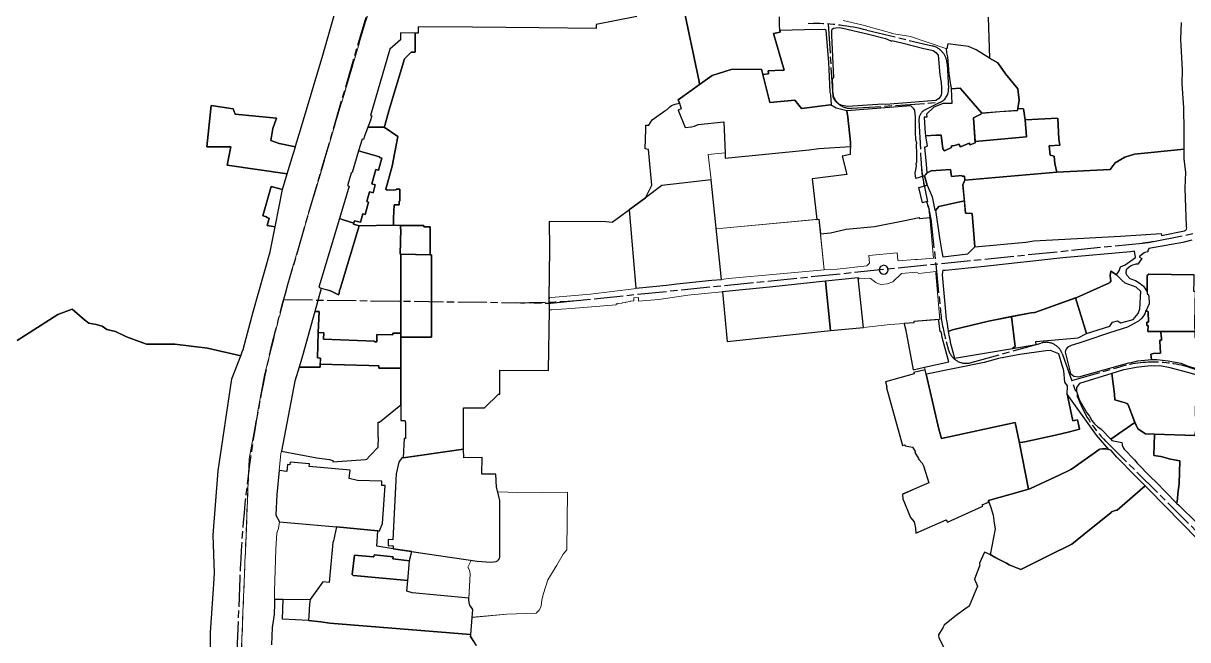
# Model space of a CAD drawing. Header units: millimetres. Extents: x 125232 to 134072, y 142885 to 152835.
# Drawn here: x 126747 to 127708, y 149064 to 149572 of the extents above; entities that cross this region are included whole.
import ezdxf

# ---------------------------------------------------------------- set-up
doc = ezdxf.new("R2010")
doc.units = ezdxf.units.MM
doc.linetypes.add('ACAD_ISO08W100', pattern=[36, 24, -3, 6, -3])
doc.linetypes.add('CENTER', pattern=[50.8, 31.75, -6.35, 6.35, -6.35])
for name, color, linetype in [('commerce', 10, 'Continuous'), ('commerce and residence', 32, 'Continuous'), ('culture', 21, 'Continuous'), ('green & plaza', 80, 'Continuous'), ('industry', 35, 'Continuous'), ('military', 76, 'Continuous'), ('research & university', 30, 'Continuous'), ('residence', 2, 'Continuous'), ('residence-bad', 41, 'Continuous'), ('villadom', 51, 'Continuous'), ('老城北中心线', 7, 'ACAD_ISO08W100')]:
    doc.layers.add(name, color=color, linetype=linetype)
for name, color, linetype, lineweight in [('government', 221, 'Continuous', 0), ('municipal utilities', 151, 'Continuous', 0), ('school', 31, 'Continuous', 0), ('super block', 6, 'CENTER', 0)]:
    doc.layers.add(name, color=color, linetype=linetype, lineweight=lineweight)

msp = doc.modelspace()

# ---------------------------------------------------------------- linework, layer by layer
at = {"layer": 'commerce'}
for points in [[(127061.41, 149542.95), (127066.87, 149548.25), (127070.41, 149548.25), (127070.18, 149564.11), (127058.06, 149564.33), (127058.06, 149558.55), (127049.35, 149550.96), (127033.42, 149496.08), (127034.51, 149495.77), (127033.23, 149491.3), (127031.35, 149486.38), (127044.72, 149486.38), (127045.15, 149487.87), (127048.64, 149500)], [(127055.87, 149478.88), (127044.72, 149486.38), (127031.35, 149486.38), (127028.58, 149479.13), (127027.74, 149476.26), (127026.49, 149476.62), (127023.64, 149466.97), (127040.9, 149461.88), (127040.77, 149461.44), (127042.8, 149460.85), (127039.98, 149450.96), (127037.93, 149451.54), (127034.52, 149439.62), (127037.4, 149438.79), (127035.5, 149432.16), (127032.62, 149432.99), (127030.35, 149425.06), (127031.89, 149424.64), (127029.03, 149414.32), (127027.1, 149414.9), (127025.21, 149408.08), (127020.31, 149409.12), (127019.3, 149406.41), (127023.97, 149404.97), (127052.31, 149405.57), (127052.42, 149411.36), (127053.04, 149422.38), (127057.05, 149422.32), (127057.1, 149425.51), (127057.75, 149425.51), (127057.75, 149435.32), (127054.53, 149435.33), (127054.53, 149434.66), (127047.04, 149434.45), (127046, 149435.38), (127051.36, 149454.19)], [(127037.93, 149451.54), (127039.98, 149450.96), (127042.8, 149460.85), (127040.77, 149461.44), (127040.9, 149461.88), (127023.64, 149466.97), (127018.38, 149449.14), (127017.48, 149448.63), (127014.72, 149439.2), (127014.79, 149438.12), (127015.78, 149437.83), (127007.78, 149411.01), (127010.82, 149409.99), (127019.61, 149407.24), (127020.31, 149409.12), (127025.21, 149408.08), (127027.1, 149414.9), (127029.03, 149414.32), (127031.89, 149424.64), (127030.35, 149425.06), (127032.62, 149432.99), (127035.5, 149432.16), (127037.4, 149438.79), (127034.52, 149439.62)], [(127023.97, 149404.97), (127019.3, 149406.41), (127019.61, 149407.24), (127010.82, 149409.99), (127007.78, 149411.01), (126990.91, 149354.4), (126992.82, 149353.47), (127000.37, 149351.29), (127006.95, 149348.1), (127007.64, 149349.5), (127007.89, 149351.56), (127008.54, 149353.75)], [(126990.37, 149317.01), (126990.34, 149317.01), (126990.37, 149317.01), (126991.02, 149334.38), (126987.54, 149334.38), (126977.37, 149297.74), (126974.55, 149288.51), (126991.84, 149288.51), (126992.06, 149295.95), (126989.59, 149296.04)], [(127065.65, 149128.58), (127051.98, 149130.12), (127052.18, 149131.97), (127036.45, 149133.69), (127036.23, 149131.81), (127035.49, 149131.87), (127020.35, 149133.4), (127018.42, 149117.23), (127019.16, 149116.57), (127019.28, 149116.49), (127064.25, 149112.28)]]:
    msp.add_lwpolyline(points, close=True, dxfattribs=at)
msp.add_lwpolyline([(127742.86, 149118.93), (127675.69, 149187.47), (127672.72, 149190.45), (127649.49, 149170.46), (127647.87, 149170.01), (127644.97, 149168.94), (127644.54, 149168.6), (127622.37, 149150.55), (127612, 149142.32), (127592.49, 149132.85), (127569.97, 149121.39), (127560.42, 149125.35), (127558.1, 149126.6), (127549.34, 149131.18), (127544.63, 149133.72), (127540.04, 149135.83), (127536.06, 149126.57), (127535.98, 149126.15), (127536.3, 149125.04), (127531.87, 149113.42), (127534.4, 149107.8), (127527.54, 149091.27), (127523.7, 149088.68), (127516.78, 149083.4), (127507.24, 149076.17), (127506.67, 149075.47), (127505.73, 149073.43), (127503.01, 149068.79), (127502.26, 149067.65), (127502.12, 149067.13), (127502.36, 149065.05), (127507.75, 149054.26)], dxfattribs=at)
at = {"layer": 'commerce and residence'}
for points in [[(126960.89, 149434.99), (126951.33, 149437.43), (126944.62, 149413.4), (126947.77, 149412.46), (126947.62, 149411.94), (126949.78, 149411.32), (126948.07, 149405.39), (126954.78, 149404.28)], [(127082.69, 149404.22), (127077.39, 149404.3), (127077.41, 149405.3), (127058.18, 149405.26), (127058.1, 149402.37), (127058.4, 149402.37), (127057.94, 149381.58), (127058.51, 149381.59), (127058.51, 149381.59), (127082.69, 149381.04)], [(127045.47, 149190.76), (127042.67, 149190.86), (127042.7, 149194.25), (127022.77, 149194.84), (127015.94, 149196.6), (127016.54, 149203.52), (126982.94, 149206.45), (126983.13, 149208.54), (126967.01, 149209.94), (126966.83, 149207.85), (126964.84, 149208.03), (126964.35, 149202.45), (126958.07, 149203.01), (126956.04, 149183.21), (126955.19, 149166.15), (126958.32, 149160.84), (127005.43, 149156.55), (127039.41, 149153.46), (127040.83, 149153.33), (127043.3, 149159.5)]]:
    msp.add_lwpolyline(points, close=True, dxfattribs=at)
at = {"layer": 'culture'}
msp.add_lwpolyline([(127573.52, 149492.53), (127572.36, 149501.51), (127567.55, 149501.73), (127567.33, 149500.27), (127537.98, 149497.89), (127537.08, 149497.28), (127531.03, 149494.12), (127532.31, 149474.71), (127574.77, 149478.54)], close=True, dxfattribs=at)
at = {"layer": 'government'}
for points in [[(127326.05, 149465.27), (127325.04, 149490.93), (127303.86, 149488.69), (127300.88, 149487.19), (127298.2, 149486.72), (127292.99, 149486.29), (127287.4, 149500.6), (127289.82, 149501.56), (127288.53, 149506.28), (127288.29, 149506.22), (127288.28, 149506.21), (127288.28, 149506.22), (127284.74, 149505.32), (127281.89, 149504.4), (127280.51, 149503.12), (127278.12, 149500.91), (127276.41, 149500), (127265.92, 149492.54), (127263.03, 149488.04), (127260.75, 149488.04), (127260.65, 149484.76), (127260.11, 149468.45), (127262.71, 149468.11), (127265.64, 149438.63), (127260.22, 149428.16), (127273.92, 149438.27), (127314.39, 149442.91), (127311.99, 149463.85)], [(127403.5, 149410.58), (127324.34, 149402.98), (127318.6, 149402.57), (127322.97, 149360.79), (127328.84, 149361.45), (127371.37, 149365.53), (127407.88, 149368.76)], [(127059.39, 149213.54), (127060.51, 149213.7), (127061.15, 149229.56), (127062.28, 149229.56), (127062.34, 149242.63), (127061.72, 149244.33), (127058.44, 149244.49), (127058.56, 149257.34), (127058.56, 149257.34), (127040.73, 149243), (127039.87, 149243.01), (127039.76, 149230.32), (127040.13, 149230.32), (127039.86, 149222.39), (127032.89, 149215.3), (127030.34, 149212.6), (127029.33, 149212.32), (127002.38, 149210.23), (127002.22, 149211.26), (126999.66, 149212.26), (126989.25, 149213.53), (126960.11, 149219.08), (126959.87, 149219.12), (126959.53, 149217.31), (126958.07, 149203.01), (126964.35, 149202.45), (126964.84, 149208.03), (126966.83, 149207.85), (126967.01, 149209.94), (126983.13, 149208.54), (126982.94, 149206.45), (127016.54, 149203.52), (127015.94, 149196.6), (127022.77, 149194.84), (127042.7, 149194.25), (127042.67, 149190.86), (127045.47, 149190.76), (127043.3, 149159.5), (127040.83, 149153.33), (127039.41, 149153.46), (127038.6, 149140.63), (127052.07, 149138.62), (127052.07, 149139.62), (127052.18, 149140.96), (127051.68, 149141.04), (127047.94, 149141.31), (127048.12, 149146.31), (127051.88, 149146.07), (127054.56, 149200.42), (127056.74, 149210.04)], [(127115.12, 149120.9), (127113.76, 149123.31), (127116.61, 149128.98), (127067.66, 149136.29), (127065.67, 149128.85), (127063.5, 149103.65), (127067.74, 149102.18), (127114.58, 149097.76), (127115.69, 149117.83)]]:
    msp.add_lwpolyline(points, close=True, dxfattribs=at)
msp.add_lwpolyline([(127120.85, 149058.76), (127116.11, 149066.24), (127116.24, 149067.86), (127117.4, 149081.98), (127146.02, 149084.48), (127170.06, 149085.34), (127172.71, 149088.03), (127173.59, 149089.89), (127174.17, 149091.53), (127174.76, 149096.45), (127176.2, 149101.65), (127179.79, 149112.84), (127187.31, 149125.16), (127192.4, 149134.13), (127195.47, 149137.55), (127196.11, 149185.14), (127154.73, 149184.71), (127146.87, 149185.4), (127139.17, 149185.66), (127138.33, 149185.64), (127137.31, 149189.5), (127136.83, 149200.07), (127125.38, 149200.07), (127125.47, 149213.95), (127110.44, 149213.51), (127110.13, 149220.71), (127110.06, 149254.75), (127127.5, 149254.83), (127139.05, 149266.26), (127140.1, 149266.27), (127140.1, 149285.9), (127180.26, 149285.62), (127181.09, 149335.67), (127183.12, 149335.67), (127199.04, 149336.96), (127236.23, 149339.76), (127236.23, 149340.54), (127237.38, 149340.65), (127237.38, 149340.95), (127240.97, 149341.27), (127240.95, 149341.57), (127244.21, 149341.86), (127244.21, 149342.16), (127247.81, 149342.48), (127247.78, 149342.78), (127250.82, 149343.06), (127250.82, 149345.53), (127254.65, 149345.79), (127254.65, 149343.01), (127271.27, 149344.19), (127295.36, 149347.8), (127323.38, 149350.65), (127323.78, 149350.68), (127327.74, 149309.5), (127412.86, 149318.55), (127440.09, 149321.21), (127462.2, 149323.52), (127473.74, 149324.31), (127473.8, 149324.11), (127474.96, 149320.07), (127481.31, 149286.2), (127490.61, 149288.47), (127491.11, 149286.3), (127481.76, 149284.14), (127482.08, 149282.86), (127458.36, 149276.39), (127459.49, 149272.21), (127459.21, 149271.4), (127472.47, 149223.85), (127474.4, 149224.39), (127474.67, 149223.43), (127480.67, 149222.53), (127483.13, 149218.42), (127482.54, 149218.04), (127485.66, 149213.18), (127485.96, 149212.28), (127488.76, 149209.13), (127489.67, 149207.08), (127491.4, 149201.72), (127492.79, 149197.42), (127494.03, 149193.04), (127472.28, 149183.44), (127472.78, 149179.86), (127479.11, 149164.33), (127481.94, 149160.87), (127483.14, 149155.67), (127483.49, 149151.32), (127508.53, 149162.45), (127509.44, 149160.47), (127538.68, 149173.82), (127538.27, 149174.73), (127543.73, 149177.19), (127545.63, 149171.68), (127547.14, 149166.23), (127548.12, 149159.64), (127548.83, 149154.98), (127544.84, 149133.62), (127540.04, 149135.83), (127535.94, 149126.28), (127535.98, 149126.15), (127536.3, 149125.04), (127531.87, 149113.42), (127534.4, 149107.8), (127527.54, 149091.27), (127523.7, 149088.68), (127516.78, 149083.4), (127506.86, 149075.88), (127506.67, 149075.47), (127505.73, 149073.43), (127503.01, 149068.79), (127502.09, 149067.41), (127502.12, 149067.13), (127502.36, 149065.05), (127507.75, 149054.26)], dxfattribs=at)
msp.add_lwpolyline([(127195.47, 149137.55), (127196.11, 149185.14), (127154.73, 149184.71), (127146.87, 149185.4), (127139.17, 149185.66), (127138.33, 149185.64), (127140.17, 149178.65), (127140.17, 149131.58, -0.231584), (127137.17, 149128.12), (127132.61, 149127.58), (127121.35, 149128.27), (127116.61, 149128.98), (127113.76, 149123.31), (127115.12, 149120.9), (127115.69, 149117.83), (127114.55, 149097.23), (127114.91, 149093.74), (127115.52, 149091.9), (127117.93, 149088.43), (127117.4, 149081.99), (127117.67, 149082), (127146.02, 149084.48), (127170.06, 149085.34), (127172.71, 149088.03), (127173.59, 149089.89), (127174.17, 149091.53), (127174.76, 149096.45), (127176.2, 149101.65), (127179.79, 149112.84), (127187.31, 149125.16), (127192.4, 149134.13)], format="xyb", close=True, dxfattribs=at)
at = {"layer": 'green & plaza'}
msp.add_lwpolyline([(126741.75, 149310.5), (126775.45, 149331.99), (126787.32, 149336.33), (126797.54, 149327.52), (126800.95, 149324.78), (126806.93, 149323.7), (126811.91, 149322.12), (126815.99, 149319.38), (126822.96, 149317.97), (126832, 149313.33), (126848.49, 149307.48), (126872.05, 149307.48), (126899.03, 149304.08), (126926.36, 149297.86), (126927.62, 149301.16), (126928.31, 149302.89), (126936.65, 149334.03), (126950.68, 149383.69), (126954.78, 149404.28), (126948.07, 149405.39), (126949.78, 149411.32), (126947.62, 149411.94), (126947.77, 149412.46), (126944.62, 149413.4), (126951.33, 149437.43), (126960.87, 149434.99), (126964.72, 149447.89), (126915.21, 149455.19), (126918.13, 149470.26), (126898.5, 149470.26), (126902.07, 149504.32), (126919.99, 149501.59), (126921.74, 149497.15), (126955.74, 149493.77), (126952.7, 149485.36), (126951.18, 149475.43), (126957.96, 149473.07), (126971.42, 149470.28), (126971.57, 149470.77), (126975.62, 149484.22), (126994.19, 149545.82), (127023.83, 149650.22)], dxfattribs=at)
msp.add_lwpolyline([(127083.82, 149381.02), (127058.51, 149381.59), (127058.54, 149313.15), (127083.85, 149313.15)], close=True, dxfattribs=at)
msp.add_lwpolyline([(127453.27, 149368.82, 1), (127460.54, 149368.82, 1)], format="xyb", close=True, dxfattribs=at)
at = {"layer": 'industry'}
msp.add_lwpolyline([(127427.16, 149494.73), (127426.38, 149500), (127417.53, 149502.02), (127412.96, 149504.81), (127389.18, 149501.92), (127383.6, 149508.78), (127362.85, 149506.83), (127356.09, 149534.28), (127331.14, 149533.94), (127315.31, 149529.09), (127287.27, 149509.14), (127288.28, 149506.22), (127288.53, 149506.28), (127289.82, 149501.56), (127287.4, 149500.6), (127292.99, 149486.29), (127298.2, 149486.72), (127300.88, 149487.19), (127303.86, 149488.69), (127325.04, 149490.93), (127326.05, 149465.27), (127326.03, 149460.98), (127395.28, 149467.65), (127403.28, 149468.84), (127429.42, 149470.62), (127429.5, 149474.13)], close=True, dxfattribs=at)
at = {"layer": 'military'}
for points in [[(127523.57, 149446.11), (127521.42, 149445.91), (127521.36, 149446.53), (127512.9, 149445.71), (127512.1, 149451.66), (127495.99, 149450.34), (127492.82, 149448.74), (127490.63, 149446.33), (127492.74, 149438.55), (127496.79, 149429.09), (127499, 149418.01), (127499.77, 149418.01), (127502.28, 149421.01), (127519.7, 149424.83), (127521.22, 149425.22), (127523.45, 149425.67), (127522.17, 149438.8), (127523.87, 149442.67)], [(127568.6, 149226.99), (127565.46, 149242.76), (127504.45, 149229.67), (127502.44, 149237.13), (127491.94, 149282.71), (127491.11, 149286.3), (127481.76, 149284.14), (127482.08, 149282.86), (127458.36, 149276.39), (127459.49, 149272.21), (127459.21, 149271.4), (127472.47, 149223.85), (127474.4, 149224.39), (127474.67, 149223.43), (127480.67, 149222.53), (127483.13, 149218.42), (127482.54, 149218.04), (127485.66, 149213.18), (127485.96, 149212.28), (127488.76, 149209.13), (127489.67, 149207.08), (127491.4, 149201.72), (127492.79, 149197.42), (127494.03, 149193.04), (127472.51, 149183.54), (127472.28, 149183.44), (127472.78, 149179.86), (127479.11, 149164.33), (127481.94, 149160.87), (127483.14, 149155.67), (127483.49, 149151.32), (127508.53, 149162.45), (127509.44, 149160.47), (127538.68, 149173.82), (127538.27, 149174.73), (127543.5, 149177.09), (127543.42, 149178.1), (127543.34, 149178.33), (127567.8, 149185.21), (127576.4, 149187.76)]]:
    msp.add_lwpolyline(points, close=True, dxfattribs=at)
at = {"layer": 'municipal utilities'}
for points in [[(127495.04, 149411.85), (127486.3, 149410.96), (127486.19, 149411.94), (127472.91, 149409.2), (127449.37, 149404.38), (127425.85, 149402.28), (127412.89, 149399.23), (127404.77, 149398.45), (127407.88, 149368.76), (127418.49, 149369.26), (127442.87, 149371.97), (127445.16, 149374.14), (127444.61, 149380.63), (127468.09, 149382.71), (127468.68, 149376.64), (127468.71, 149376.05), (127482.97, 149377.24), (127484.69, 149377.24), (127497.93, 149378.48)], [(127500, 149365.58), (127499.81, 149367.39), (127485.75, 149365.82), (127484.09, 149366.72), (127471.59, 149365.71), (127464.47, 149358.77), (127459.74, 149357.09), (127454.97, 149356.61), (127452.67, 149357.22), (127450.53, 149358.25), (127446.04, 149361.67), (127444.9, 149361.96), (127436.76, 149361.23), (127436.08, 149362.25), (127435.75, 149362.21), (127440.09, 149321.21), (127462.2, 149323.52), (127481.89, 149324.87), (127481.77, 149326.09), (127503.16, 149327.88)], [(127002.38, 149143.65), (127002.92, 149145.08), (127005.43, 149156.55), (126958.32, 149160.84), (126957.41, 149155.34), (126956.22, 149151.81), (126955.29, 149138.27), (126954.11, 149103.65), (126954.11, 149096.6), (126983.52, 149096.6), (126994.1, 149111.18), (126999.29, 149110.73)], [(126983.21, 149092.96), (126983.52, 149096.6), (126961.34, 149096.6), (126960.81, 149080.47), (126982.25, 149079.37), (126982.27, 149079.39), (126982.56, 149083.14)]]:
    msp.add_lwpolyline(points, close=True, dxfattribs=at)
at = {"layer": 'research & university'}
for points in [[(126969.57, 149464.12), (126971.42, 149470.28), (126957.96, 149473.07), (126951.18, 149475.43), (126952.7, 149485.36), (126955.74, 149493.77), (126921.74, 149497.15), (126919.99, 149501.59), (126902.07, 149504.32), (126898.5, 149470.26), (126918.13, 149470.26), (126915.21, 149455.19), (126964.72, 149447.89)], [(127039.87, 149243.01), (127040.73, 149243), (127058.56, 149257.34), (127058.55, 149287.63), (127040.18, 149287.63), (127040.24, 149289.55), (127032.01, 149289.83), (126991.91, 149291.02), (126991.84, 149288.51), (126974.55, 149288.51), (126970.95, 149276.76), (126960.11, 149219.08), (126989.25, 149213.53), (126999.66, 149212.26), (127002.22, 149211.26), (127002.38, 149210.23), (127029.33, 149212.32), (127030.34, 149212.6), (127032.89, 149215.3), (127039.86, 149222.39), (127040.13, 149230.32), (127039.76, 149230.32)]]:
    msp.add_lwpolyline(points, close=True, dxfattribs=at)
msp.add_lwpolyline([(126901.45, 149048.27), (126901.45, 149069.4), (126903.82, 149105.52), (126904.65, 149118.56), (126903.68, 149149.91), (126907.61, 149202.88), (126919.09, 149278.74), (126926.36, 149297.86), (126899.03, 149304.08), (126872.05, 149307.48), (126848.49, 149307.48), (126832, 149313.33), (126822.96, 149317.97), (126815.99, 149319.38), (126811.91, 149322.12), (126806.93, 149323.7), (126800.95, 149324.78), (126797.54, 149327.52), (126787.32, 149336.33), (126775.45, 149331.99), (126741.75, 149310.5)], dxfattribs=at)
msp.add_lwpolyline([(127140.17, 149178.65), (127137.31, 149189.5), (127136.83, 149200.07), (127125.38, 149200.07), (127125.47, 149213.95), (127110.44, 149213.51), (127110.13, 149220.71), (127060.51, 149213.7), (127059.39, 149213.54), (127056.74, 149210.04), (127054.56, 149200.42), (127051.88, 149146.07), (127048.12, 149146.31), (127047.94, 149141.31), (127051.68, 149141.04), (127052.18, 149140.96), (127052.07, 149139.62), (127052.07, 149138.62), (127121.35, 149128.27), (127132.61, 149127.58), (127137.17, 149128.12, 0.231584), (127140.17, 149131.58)], format="xyb", close=True, dxfattribs=at)
at = {"layer": 'residence'}
for points in [[(127253.17, 149577.83), (127219.68, 149571.3), (127219.65, 149567.96), (127172.73, 149568.31), (127117.71, 149568.96), (127072.71, 149569.12), (127072.76, 149564.06), (127070.18, 149564.11), (127070.41, 149548.25), (127066.87, 149548.25), (127061.41, 149542.95), (127048.64, 149500), (127045.15, 149487.87), (127044.72, 149486.38), (127055.87, 149478.88), (127051.36, 149454.19), (127046, 149435.38), (127047.04, 149434.45), (127054.53, 149434.66), (127054.53, 149435.33), (127057.75, 149435.32), (127057.75, 149425.51), (127057.1, 149425.51), (127057.05, 149422.32), (127053.04, 149422.38), (127052.42, 149411.36), (127052.31, 149405.57), (127058.18, 149405.26), (127077.41, 149405.3), (127077.39, 149404.3), (127082.69, 149404.22), (127082.69, 149381.04), (127083.82, 149381.02), (127083.85, 149313.15), (127058.54, 149313.15), (127058.55, 149287.63), (127058.56, 149257.34), (127058.56, 149257.34), (127058.56, 149257.34), (127058.44, 149244.49), (127061.72, 149244.33), (127062.34, 149242.63), (127062.28, 149229.56), (127061.15, 149229.56), (127060.51, 149213.7), (127110.13, 149220.71), (127110.06, 149254.75), (127127.5, 149254.83), (127139.05, 149266.26), (127140.1, 149266.27), (127140.1, 149285.9), (127180.26, 149285.62), (127181.09, 149335.59), (127181.05, 149335.61), (127180.72, 149344.69), (127181.4, 149385.95), (127181.11, 149408.79), (127227.62, 149408.48), (127232.86, 149408), (127260.22, 149428.16), (127265.64, 149438.63), (127262.71, 149468.11), (127260.11, 149468.45), (127260.65, 149484.76), (127260.75, 149488.04), (127263.03, 149488.04), (127265.92, 149492.54), (127276.41, 149500), (127278.12, 149500.91), (127280.51, 149503.12), (127281.89, 149504.4), (127284.74, 149505.32), (127288.28, 149506.22), (127287.27, 149509.14), (127304.97, 149521.73), (127304.63, 149524.09), (127291.11, 149587.97)], [(127291.11, 149587.97), (127304.63, 149524.09), (127304.97, 149521.73), (127315.31, 149529.09), (127331.14, 149533.94), (127356.09, 149534.28), (127357.19, 149529.8), (127357.2, 149529.8), (127361.84, 149530.52), (127361.58, 149532.93), (127372.97, 149533.48), (127373.05, 149533.18), (127374.63, 149533.59), (127365.93, 149563.73), (127371.43, 149564.78), (127371.32, 149566.14), (127370.91, 149571.29), (127370.98, 149577.4)], [(127543.17, 149577.3), (127544.09, 149543.35), (127550.98, 149539.54), (127557.33, 149530.36), (127567.7, 149518.09), (127568.59, 149508.76), (127567.55, 149501.73), (127572.36, 149501.51), (127573.52, 149492.53), (127600.65, 149493.77), (127601.35, 149476.62), (127602.12, 149471.7), (127593.5, 149471.07), (127594.19, 149463.29), (127597.63, 149462.4), (127598.1, 149456.44), (127599.63, 149449.31), (127643.62, 149451.58), (127647.91, 149457.1), (127655.94, 149461.58), (127663.79, 149464.17), (127704.77, 149468.41), (127704.86, 149483.82), (127704.64, 149502.49), (127703.25, 149522.26), (127703.48, 149533.72), (127702.14, 149559.14), (127702.59, 149572.95)], [(127120.81, 149058.7), (127116.07, 149066.18), (127116.21, 149067.87), (127116, 149067.9), (127000, 149077.06), (126992.44, 149078.23), (126982.28, 149079.4), (126982.25, 149079.37), (126960.81, 149080.47), (126961.34, 149096.6), (126954.11, 149096.6), (126954.11, 149093.26), (126953.85, 149084.32), (126952.27, 149073.65), (126951.65, 149059.17)]]:
    msp.add_lwpolyline(points, dxfattribs=at)
for points in [[(127412.18, 149527.99), (127411.53, 149540.09), (127409.53, 149566.25), (127409.25, 149566.79), (127408.38, 149567.05), (127391.43, 149566.83), (127371.32, 149566.14), (127371.43, 149564.78), (127365.93, 149563.73), (127374.63, 149533.59), (127373.05, 149533.18), (127372.97, 149533.48), (127361.58, 149532.93), (127361.84, 149530.52), (127357.19, 149529.8), (127362.85, 149506.83), (127383.6, 149508.78), (127389.18, 149501.92), (127412.96, 149504.81), (127413.95, 149505.1), (127413.15, 149513.01), (127412.64, 149515.41)], [(127422.91, 149568.28), (127423.25, 149568.24), (127444.31, 149563.25), (127458.34, 149559.49), (127462.88, 149557.76), (127463.44, 149557.47), (127463.67, 149557.91), (127471.9, 149555.93), (127471.9, 149555.93), (127489.99, 149551.29), (127496.59, 149549.97), (127497.74, 149549.75), (127500, 149548), (127501.8, 149545.94), (127503.2, 149529.51), (127504.39, 149523.42), (127504.69, 149519.04), (127504.57, 149514.78), (127504.3, 149513.18), (127503.74, 149511.83), (127502.04, 149509.97), (127500, 149508.36), (127465.41, 149505.68), (127458.57, 149505.21), (127456.23, 149505.31), (127443.43, 149504.58), (127427.4, 149503.49), (127422.7, 149504.29), (127419.99, 149505.45), (127418.33, 149506.72), (127416.62, 149508.42), (127415.1, 149511.53), (127414.61, 149527.02), (127415.83, 149527.1), (127414.12, 149562.15), (127414, 149566.08), (127414.39, 149567.21), (127415.44, 149568.03), (127417.3, 149568.48), (127420.79, 149568.57)], [(127557.33, 149530.36), (127550.98, 149539.54), (127544.09, 149543.35), (127533.17, 149550.24), (127526.93, 149552.9), (127509.73, 149555.36), (127509.08, 149551.07), (127508.52, 149551.26), (127508.64, 149547.92), (127509.41, 149544.58), (127510.66, 149530.39), (127511.88, 149521.44), (127512.34, 149520.96), (127512.47, 149518.12), (127520.1, 149518.61), (127537.98, 149497.89), (127552.78, 149499.28), (127567.33, 149500.27), (127567.55, 149501.73), (127568.59, 149508.76), (127567.7, 149518.09)], [(127531.03, 149494.12), (127537.08, 149497.28), (127537.98, 149497.89), (127520.1, 149518.61), (127512.47, 149518.12), (127513.04, 149506.06), (127506, 149505.91), (127498.38, 149502.88), (127492.34, 149497.28), (127492.35, 149494.72), (127490.25, 149494.6), (127490.58, 149490.17), (127491.11, 149481.59), (127491.46, 149479.23), (127500, 149479.99), (127504.21, 149479.85), (127505.69, 149468.63), (127507.02, 149466.84), (127512.86, 149469.66), (127512.81, 149471.19), (127515.46, 149471.35), (127518.88, 149472.52), (127520.15, 149470.23), (127527.42, 149473.27), (127528.19, 149471.86), (127532.38, 149473.56)], [(127490.64, 149446.32), (127483.47, 149444.18), (127482.78, 149448.61), (127483.89, 149454.16), (127483.71, 149456.86), (127484.17, 149457.3), (127484.17, 149464.39), (127484.06, 149472.02), (127484.1, 149473.41), (127483.5, 149475.72), (127483.21, 149482.81), (127483.05, 149485.41), (127483.16, 149494.96), (127482.67, 149499.86), (127482.26, 149500.73), (127481.64, 149501.62), (127480.83, 149502.29), (127480.02, 149503.36), (127479.28, 149503.93), (127426.38, 149500), (127427.16, 149494.73), (127429.5, 149474.13), (127429.28, 149463.87), (127422.73, 149462.45), (127426.57, 149447.35), (127397.96, 149443.93), (127401.59, 149410.4), (127403.5, 149410.58), (127404.77, 149398.45), (127412.89, 149399.23), (127425.85, 149402.28), (127449.37, 149404.38), (127472.91, 149409.2), (127486.19, 149411.94), (127486.3, 149410.96), (127495.04, 149411.85), (127495.15, 149413.2), (127495.41, 149413.26), (127494.16, 149420.32), (127493.9, 149420.25), (127492.55, 149425.12), (127488.96, 149424.12), (127485.85, 149436.68), (127492.74, 149438.55)], [(127598.1, 149456.44), (127597.63, 149462.4), (127594.19, 149463.29), (127593.5, 149471.07), (127602.12, 149471.7), (127601.35, 149476.62), (127600.65, 149493.77), (127573.52, 149492.53), (127574.77, 149478.54), (127532.31, 149474.71), (127532.38, 149473.56), (127528.19, 149471.86), (127527.42, 149473.27), (127520.15, 149470.23), (127518.88, 149472.52), (127515.46, 149471.35), (127512.81, 149471.19), (127512.86, 149469.66), (127507.02, 149466.84), (127505.69, 149468.63), (127504.21, 149479.85), (127500, 149479.99), (127491.46, 149479.23), (127492.68, 149470.8), (127491.11, 149469.87), (127490.65, 149469.82), (127490.93, 149466.95), (127491.17, 149464.44), (127491.87, 149456.05), (127492.56, 149448.81), (127491.54, 149447.34), (127492.82, 149448.74), (127495.99, 149450.34), (127512.1, 149451.66), (127512.9, 149445.71), (127521.36, 149446.53), (127521.42, 149445.91), (127523.57, 149446.11), (127523.87, 149442.67), (127599.63, 149449.31)], [(127529.8, 149415.26), (127524.45, 149415.4), (127523.45, 149425.67), (127521.22, 149425.22), (127519.7, 149424.83), (127502.28, 149421.01), (127499.77, 149418.01), (127499.52, 149418.01), (127502.98, 149395.22), (127504.74, 149383.72), (127505.68, 149379.44), (127526.2, 149382.02), (127532.09, 149387.74)], [(127058.51, 149381.59), (127058.51, 149381.59), (127058.51, 149381.59), (127057.94, 149381.58), (127058.4, 149402.37), (127058.1, 149402.37), (127058.18, 149405.26), (127052.31, 149405.57), (127023.97, 149404.97), (127008.54, 149353.75), (127007.89, 149351.56), (127007.64, 149349.5), (127006.95, 149348.1), (127000.37, 149351.29), (126992.84, 149353.46), (126987.54, 149334.38), (126991.02, 149334.38), (126990.37, 149317.01), (126994.78, 149316.85), (126994.59, 149311.58), (127036.85, 149309.92), (127036.84, 149309.42), (127038.61, 149309.42), (127038.7, 149315.43), (127051.87, 149315.18), (127051.87, 149316.41), (127057.09, 149316.48), (127058.54, 149316.48)], [(127643.3, 149358.1), (127643.82, 149358.56), (127644.19, 149359.29), (127643.64, 149364.07), (127644.44, 149367.59), (127648.9, 149364.73), (127651.13, 149367.85), (127652.27, 149371.31), (127656.24, 149372.8), (127664.78, 149378.98), (127663.85, 149384.25), (127660.58, 149383.69), (127604.62, 149378.51), (127540, 149371.59), (127507.9, 149368.29), (127505.77, 149368.05), (127505.46, 149367.2), (127505.07, 149364.68), (127507.04, 149343.41), (127508.49, 149328.02), (127508.93, 149325.7), (127510.12, 149317.97), (127513.57, 149319.1), (127543.39, 149326.49), (127578.44, 149333.17), (127581.27, 149333.39), (127581.62, 149333.41), (127616.18, 149345.91)], [(127435.75, 149362.21), (127408.82, 149359.33), (127412.86, 149318.55), (127440.09, 149321.21)], [(127668.15, 149336.45), (127669.05, 149350.75), (127665.28, 149354.32), (127656.17, 149357.85), (127653.26, 149360.21), (127648.9, 149364.73), (127644.44, 149367.59), (127643.64, 149364.07), (127644.19, 149359.29), (127643.82, 149358.56), (127643.3, 149358.1), (127616.18, 149345.91), (127615.07, 149345.51), (127624.25, 149316.25), (127643.49, 149322.21), (127645.65, 149325.44), (127649.79, 149326.72), (127652.46, 149324.97), (127662.76, 149327.84), (127666.97, 149332.61)], [(127714.09, 149350.85), (127712.89, 149350.87), (127713.02, 149359.58), (127713.02, 149364.58), (127675.64, 149365.15), (127674.36, 149364.01), (127674.24, 149350.47), (127674.22, 149348.55), (127675.14, 149348.53), (127675.67, 149346.99), (127675.93, 149340.69), (127673.33, 149335.25), (127675.22, 149334.13), (127675.26, 149325.53), (127674.1, 149325.54), (127674.07, 149322.8), (127675, 149322.79), (127674.83, 149317.97), (127675.08, 149317.96), (127714, 149317.9), (127713.74, 149322.39), (127713.96, 149340.27)], [(127408.82, 149359.33), (127365.33, 149354.68), (127323.78, 149350.68), (127327.74, 149309.5), (127412.86, 149318.55)], [(127615.07, 149345.51), (127581.62, 149333.41), (127581.27, 149333.39), (127578.44, 149333.17), (127562.47, 149330.13), (127565.29, 149305.52), (127563.09, 149303.8), (127582.61, 149307.03), (127582.39, 149309.52), (127617.33, 149312.72), (127624.23, 149316.3)], [(127684.73, 149309.77), (127684.68, 149310.62), (127686.25, 149310.72), (127686.08, 149313.41), (127685.92, 149313.4), (127685.51, 149317.95), (127675.08, 149317.96), (127674.83, 149317.97), (127675, 149322.79), (127674.07, 149322.8), (127674.1, 149325.54), (127675.26, 149325.53), (127675.22, 149334.13), (127673.33, 149335.25), (127673.26, 149335.1), (127672.4, 149332.41), (127669.89, 149328.96), (127667.27, 149326.43), (127658.15, 149321.54), (127643.23, 149316.7), (127623.7, 149310.06), (127617.95, 149308.18), (127611.66, 149306.43), (127609.51, 149305.16), (127608.4, 149304.36), (127607.54, 149303.24), (127606.92, 149302.04), (127606.66, 149300.71), (127611.15, 149283.19), (127613.71, 149281.07), (127617.88, 149280.4), (127618.03, 149280.52), (127659.29, 149292.07), (127661.43, 149292.4), (127666.69, 149293.57), (127677.77, 149294.82), (127677.29, 149299.11), (127679.49, 149299.72), (127685.35, 149300.09)], [(127562.47, 149330.13), (127543.39, 149326.49), (127513.57, 149319.1), (127510.12, 149317.97), (127510.84, 149313.36), (127511.53, 149311.5), (127511.71, 149309.06), (127515.26, 149295.87), (127563.09, 149303.8), (127565.29, 149305.52)], [(127058.54, 149313.15), (127058.54, 149316.48), (127057.09, 149316.48), (127051.87, 149316.41), (127051.87, 149315.18), (127038.7, 149315.43), (127038.61, 149309.42), (127036.84, 149309.42), (127036.85, 149309.92), (126994.59, 149311.58), (126994.78, 149316.85), (126990.37, 149317.01), (126989.59, 149296.04), (126992.06, 149295.95), (126991.91, 149291.02), (127032.01, 149289.83), (127040.24, 149289.55), (127040.18, 149287.63), (127058.55, 149287.63)], [(127716.49, 149309.44), (127713.96, 149313.23), (127713.88, 149315.82), (127714, 149317.9), (127685.51, 149317.95), (127685.92, 149313.4), (127686.08, 149313.41), (127686.25, 149310.72), (127684.68, 149310.62), (127684.73, 149309.77), (127685.35, 149300.09), (127679.49, 149299.72), (127677.29, 149299.11), (127677.77, 149294.82), (127682.31, 149294.87), (127691.56, 149293.74), (127701.96, 149291.58), (127708.17, 149289.36), (127714.84, 149287.29), (127716.09, 149291.57), (127716.19, 149298.49), (127716.54, 149298.49)], [(127610.01, 149258.57), (127608.36, 149266.13), (127608.64, 149272.67), (127608.88, 149272.87), (127608.61, 149273.11), (127606.22, 149275.9), (127605.48, 149285.51), (127605.19, 149286.43), (127604.31, 149289.03), (127601.38, 149299.36), (127594.52, 149302.15), (127590.78, 149301.95), (127569.35, 149298.75), (127551.7, 149295.46), (127539.9, 149292.35), (127492.31, 149282.76), (127491.94, 149282.71), (127502.44, 149237.13), (127504.45, 149229.67), (127565.46, 149242.76), (127568.6, 149226.99), (127569.54, 149226.31), (127571.78, 149226.6), (127573.29, 149226.79), (127598.62, 149232.32), (127610.28, 149235.01), (127618.4, 149237.31), (127618.33, 149237.55), (127616.75, 149244.82), (127613.06, 149244.21)], [(127658.66, 149257.25), (127658.2, 149257.85), (127657.49, 149258.37), (127656.26, 149258.9), (127647.67, 149261.34), (127647.4, 149266.02), (127645.16, 149283.29), (127618.34, 149274.82), (127616.03, 149271.54), (127615.89, 149270.58), (127615.95, 149268.62), (127618.09, 149261.61), (127624.46, 149250.6), (127626.8, 149247.94), (127628.67, 149244.48), (127630.76, 149241.73), (127633.64, 149239.14), (127636.45, 149237.16), (127644.34, 149228.88), (127664.09, 149242.87)], [(127714.75, 149281.99), (127707.92, 149284.08), (127693.21, 149287.9), (127684.78, 149289.43), (127680.16, 149289.3), (127677.72, 149289.42), (127672.07, 149288.91), (127665.08, 149288.01), (127656.7, 149286.52), (127654.89, 149286.13), (127645.16, 149283.29), (127647.4, 149266.02), (127647.67, 149261.34), (127656.26, 149258.9), (127657.49, 149258.37), (127658.2, 149257.85), (127658.66, 149257.25), (127664.08, 149242.92), (127666.55, 149237.47), (127673.02, 149233.27), (127680.37, 149233.16), (127713.54, 149232.12), (127716.73, 149247.36), (127714.27, 149247.91)], [(127632.42, 149232.23), (127608.36, 149266.13), (127610.01, 149258.57), (127613.06, 149244.21), (127616.75, 149244.82), (127618.33, 149237.55), (127618.4, 149237.31), (127610.28, 149235.01), (127598.62, 149232.32), (127573.29, 149226.79), (127571.78, 149226.6), (127569.54, 149226.31), (127568.6, 149226.99), (127576.4, 149187.76), (127578.11, 149188.27), (127602.3, 149199.63), (127609.11, 149202.87), (127611.29, 149203.9), (127613.41, 149205.39), (127617.5, 149208.26), (127629.77, 149216.89), (127634.74, 149220.39), (127635.07, 149220.69), (127637.51, 149221.15), (127640.29, 149221.12), (127642.68, 149220.5)], [(127067.74, 149102.18), (127063.5, 149103.65), (127064.25, 149112.28), (127019.28, 149116.49), (127019.16, 149116.57), (127018.42, 149117.23), (127020.35, 149133.4), (127035.49, 149131.87), (127036.23, 149131.81), (127036.45, 149133.69), (127052.18, 149131.97), (127051.98, 149130.12), (127065.65, 149128.58), (127065.67, 149128.85), (127067.66, 149136.29), (127052.07, 149138.62), (127038.6, 149140.63), (127039.41, 149153.46), (127005.43, 149156.55), (127002.92, 149145.08), (127002.38, 149143.65), (126999.29, 149110.73), (126994.1, 149111.18), (126983.52, 149096.6), (126983.21, 149092.96), (126982.56, 149083.14), (126982.27, 149079.4), (126992.44, 149078.23), (127000, 149077.06), (127116, 149067.9), (127116.24, 149067.86), (127117.4, 149081.98), (127117.93, 149088.43), (127115.52, 149091.9), (127114.91, 149093.74), (127114.55, 149097.23), (127114.58, 149097.76)]]:
    msp.add_lwpolyline(points, close=True, dxfattribs=at)
msp.add_lwpolyline([(127705.71, 149436.02), (127706.29, 149449.33), (127704.73, 149459.99), (127704.77, 149468.41), (127663.79, 149464.17), (127655.94, 149461.58), (127647.91, 149457.1), (127643.62, 149451.58), (127599.63, 149449.31), (127523.87, 149442.67), (127522.17, 149438.8), (127524.45, 149415.4), (127529.8, 149415.26), (127532.09, 149387.74), (127574.07, 149391.61), (127580.74, 149392.78), (127652.33, 149396.59), (127685.86, 149398.8), (127686.2, 149397.17), (127705.08, 149401.02, 0.516753), (127706.65, 149404.58)], format="xyb", close=True, dxfattribs=at)
at = {"layer": 'residence-bad'}
msp.add_lwpolyline([(127711.02, 149393.14), (127703.6, 149391.16), (127675.6, 149386.3), (127674.97, 149384.4), (127674.96, 149383.49), (127672.24, 149382.96), (127671.72, 149382.85), (127667.88, 149379.83), (127667.92, 149379.18), (127669.78, 149378.06), (127666.48, 149373.51), (127664.95, 149373.33), (127664.1, 149373.16), (127662.15, 149372.52), (127660.59, 149371.66), (127657.81, 149369.63), (127657.05, 149368.66), (127656.66, 149366.21), (127656.89, 149365.43), (127657.53, 149364.26), (127659.88, 149361.55), (127664.65, 149359.94), (127668.54, 149357.59), (127671.13, 149355.2), (127674.24, 149350.47), (127674.36, 149364.01), (127675.64, 149365.15), (127713.02, 149364.58)], dxfattribs=at)
msp.add_lwpolyline([(127505.19, 149312.9), (127504.61, 149316.91), (127503.45, 149317.84), (127502.26, 149326.31), (127502.06, 149327.79), (127481.77, 149326.09), (127481.89, 149324.87), (127473.74, 149324.31), (127473.8, 149324.11), (127474.96, 149320.07), (127481.31, 149286.2), (127490.61, 149288.47), (127490.61, 149288.46), (127510.54, 149292.79)], close=True, dxfattribs=at)
at = {"layer": 'school'}
msp.add_lwpolyline([(127423.57, 149574.54), (127438.95, 149570.94), (127463.51, 149564.11), (127463.53, 149563.66), (127478.91, 149561.3), (127509.08, 149551.07), (127509.73, 149555.36), (127526.93, 149552.9), (127533.17, 149550.24), (127544.09, 149543.35), (127543.17, 149577.3)], dxfattribs=at)
for points in [[(127397.96, 149443.93), (127426.57, 149447.35), (127422.73, 149462.45), (127429.28, 149463.87), (127429.42, 149470.62), (127403.28, 149468.84), (127395.28, 149467.65), (127326.03, 149460.98), (127326.05, 149465.27), (127311.99, 149463.85), (127314.39, 149442.91), (127318.6, 149402.57), (127324.34, 149402.98), (127401.59, 149410.4)], [(127246.78, 149418.26), (127232.86, 149408), (127227.62, 149408.48), (127181.11, 149408.79), (127181.4, 149385.95), (127180.72, 149344.69), (127181.2, 149344.68), (127181.2, 149345.83), (127185.87, 149346.08), (127215.02, 149348.78), (127250.84, 149353.14), (127252.47, 149353.56)]]:
    msp.add_lwpolyline(points, close=True, dxfattribs=at)
at = {"layer": 'super block'}
for points in [[(127719.94, 149533.63), (127701.95, 149668.89), (127676.49, 149992.54), (127664.23, 150093.72), (127600.36, 150044.93), (127471.19, 149995.32), (127166.15, 149985.91), (127062.59, 149975.28), (127068.93, 149966.25), (127079.91, 149936.52), (127078.67, 149836.6), (127060.23, 149683.73), (127038.76, 149604.99), (126966.23, 149361.04), (126945.92, 149282.05), (126933.29, 149212.77), (126918.61, 148848.44), (126919.48, 148797.14), (127145.88, 148842.65), (127250.44, 148849.46), (127445.29, 148830.94), (127698.2, 148788.37), (127725.32, 148783.11)], [(126618.73, 148629.63), (126895.88, 148792.4), (126919.48, 148797.14), (126918.61, 148848.44), (126933.29, 149212.77), (126945.92, 149282.05), (126966.23, 149361.04), (127038.76, 149604.99), (127060.23, 149683.73), (127078.67, 149836.6), (127079.91, 149936.52), (127068.93, 149966.25), (127062.59, 149975.28), (127025.09, 149971.43), (126719.28, 149920.29)]]:
    msp.add_lwpolyline(points, dxfattribs=at)
at = {"layer": 'villadom'}
for points in [[(127314.39, 149442.91), (127273.92, 149438.27), (127260.22, 149428.16), (127246.78, 149418.26), (127252.47, 149353.56), (127272.29, 149355.5), (127279.8, 149356.38), (127286.24, 149357.13), (127315.15, 149360.2), (127322.97, 149360.79)], [(127680.37, 149233.16), (127673.02, 149233.27), (127666.55, 149237.47), (127664.1, 149242.88), (127644.34, 149228.88), (127645.23, 149227.95), (127653.33, 149226.23), (127653.6, 149225.15), (127653.64, 149223.94), (127654.63, 149221.46), (127655.24, 149220.7), (127663.71, 149211.91), (127666.1, 149209.32), (127676.98, 149197.99), (127682.1, 149193.19), (127689.35, 149185.52), (127698.15, 149176.54), (127698.45, 149176.26), (127698.88, 149176.61), (127699.06, 149177.37), (127699.92, 149186.28), (127700.66, 149192.06), (127701.33, 149211.03), (127693.5, 149212.62), (127686.61, 149214.42), (127685.65, 149214.57), (127679.85, 149215.48)], [(127672.72, 149190.45), (127664.36, 149198.85), (127649.19, 149214.26), (127644.71, 149219.53), (127643.52, 149220.16), (127642.68, 149220.5), (127640.29, 149221.12), (127637.51, 149221.15), (127635.07, 149220.69), (127634.74, 149220.39), (127629.77, 149216.89), (127617.5, 149208.26), (127613.41, 149205.39), (127611.29, 149203.9), (127609.11, 149202.87), (127602.3, 149199.63), (127578.11, 149188.27), (127576.4, 149187.76), (127567.8, 149185.21), (127543.4, 149178.35), (127543.42, 149178.1), (127545.63, 149171.68), (127547.14, 149166.23), (127548.12, 149159.64), (127548.83, 149154.98), (127544.84, 149133.61), (127549.34, 149131.18), (127558.1, 149126.6), (127560.42, 149125.35), (127569.97, 149121.39), (127592.49, 149132.85), (127612, 149142.32), (127622.37, 149150.55), (127644.54, 149168.6), (127644.97, 149168.94), (127647.87, 149170.01), (127649.49, 149170.46)]]:
    msp.add_lwpolyline(points, close=True, dxfattribs=at)
msp.add_lwpolyline([(127713.54, 149232.12), (127680.37, 149233.16), (127680.37, 149233.16), (127679.85, 149215.48), (127685.65, 149214.57), (127686.61, 149214.42), (127693.5, 149212.62), (127701.33, 149211.03), (127700.66, 149192.06), (127699.92, 149186.28), (127699.06, 149177.37), (127698.88, 149176.61), (127698.45, 149176.26), (127700.71, 149174.22), (127715.39, 149159.88)], dxfattribs=at)
at = {"layer": '老城北中心线', "linetype": 'ACAD_ISO08W100', "lineweight": 25}
for p, q in [((127049.74, 149646.11), (126965, 149356.28)), ((127394.52, 149572.18), (127398.57, 149572.13)), ((127443.05, 149566.54), (127497.01, 149553.48)), ((127509.22, 149538.84), (127510.38, 149518.44)), ((127503.66, 149506.97), (127491.04, 149500.83)), ((127485.99, 149492.28), (127488.22, 149448.25)), ((127488.22, 149448.25), (127495.71, 149410.69)), ((127495.71, 149410.69), (127499.89, 149373.53)), ((127679.62, 149392.2), (127797.19, 149415.37)), ((127182.19, 149341.3), (127670.37, 149390.82)), ((127499.89, 149373.53), (127503.65, 149335.32)), ((126961.55, 149344.17), (127182.19, 149341.3)), ((127508.51, 149309.49), (127510.46, 149302.53)), ((127528.94, 149292.13), (127587.16, 149308.39)), ((127604.12, 149299.61), (127616.61, 149264.56)), ((127612.07, 149277.28), (127651.98, 149288.74)), ((127640.32, 149227.2), (127751.21, 149117.02)), ((126925.58, 149114.52), (126916.58, 148882.95))]:
    msp.add_line(p, q, dxfattribs=at)
for points in [[(127411.15, 149571.57), (127414.58, 149516.07, 0.415894), (127430.57, 149502.03), (127503.66, 149506.97)], [(126965, 149356.28, 0.061469), (126925.58, 149114.52)]]:
    msp.add_lwpolyline(points, format="xyb", dxfattribs=at)
for centre, radius, start, end in [((127396.03, 149372.14), 200, 76.39807, 89.2752), ((127493.25, 149537.93), 16, 3.25834, 76.39807), ((127498.4, 149517.76), 12, 295.9677, 3.25834), ((127494.98, 149492.73), 9, 115.9677, 182.90034), ((127637.47, 149466.8), 150, 182.90034, 191.27215), ((127347.36, 149387.6), 150, 6.42281, 11.27215), ((127660.28, 149490.31), 100, 275.79186, 281.15202), ((127160.14, 149841.63), 500, 269.25447, 275.79186), ((127652.93, 149350.02), 150, 185.62405, 195.67419), ((127524.91, 149306.58), 15, 195.67419, 285.60364), ((127590.93, 149294.91), 14, 19.61744, 105.60364), ((127679.57, 149192.62), 100, 67.04939, 106.0193), ((127710.8, 149298.14), 100, 199.61744, 225.18581)]:
    msp.add_arc(centre, radius, start, end, dxfattribs=at)

doc.saveas('drawing.dxf')
